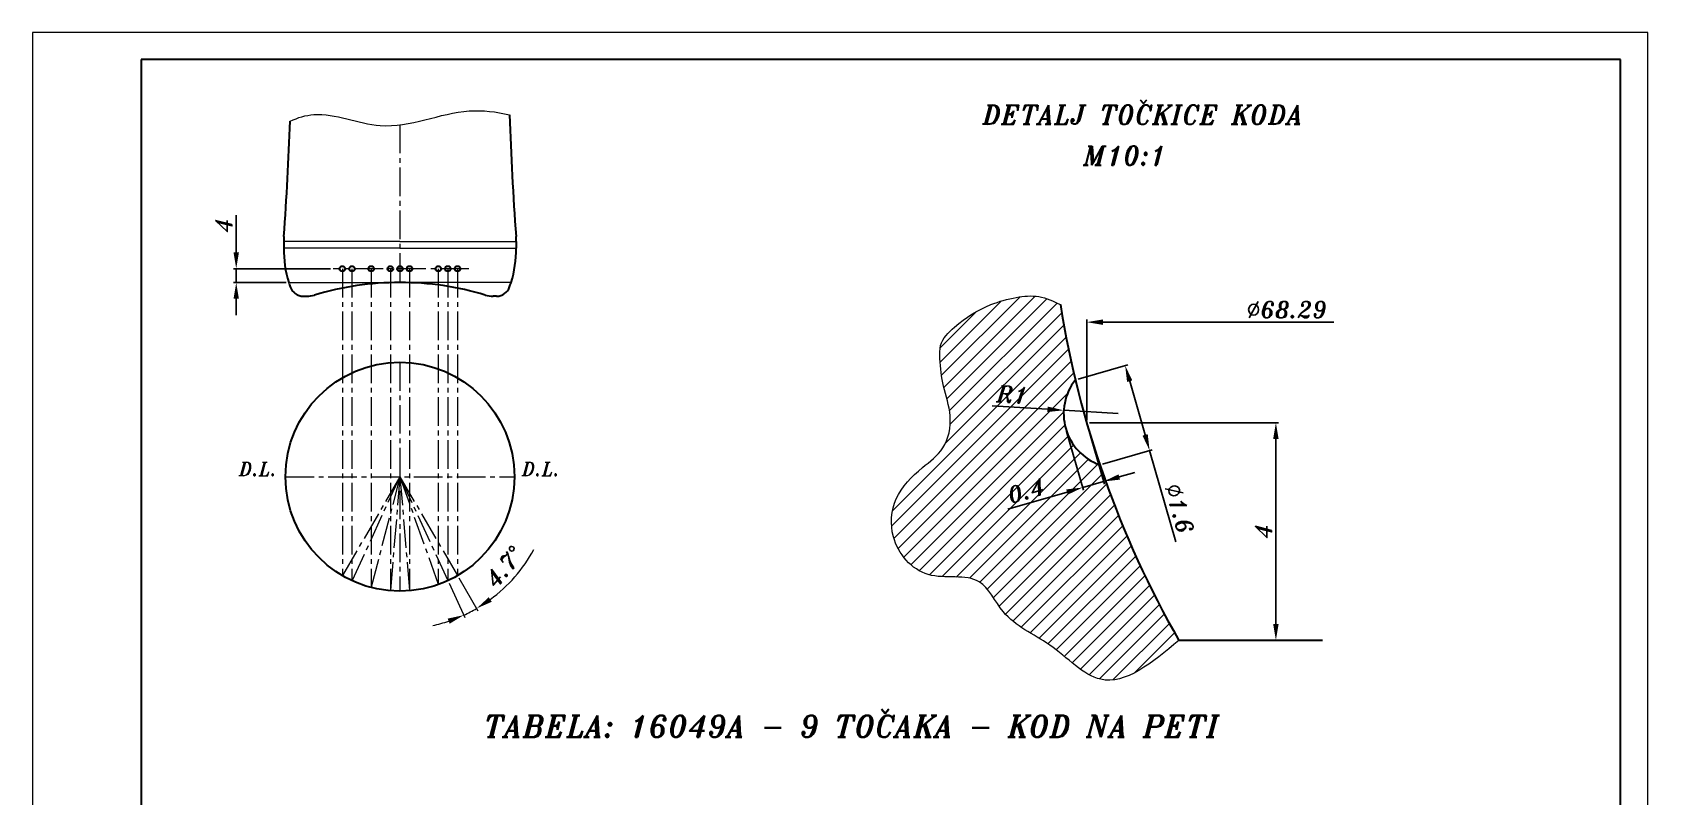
# Model space of a CAD drawing. Extents: x 62 to 939, y 19 to 439.
# Drawn here: x 62.2 to 359.7, y 298.5 to 439 of the extents above; entities that cross this region are included whole.
import ezdxf

# ---------------------------------------------------------------- set-up
doc = ezdxf.new("R2010")
doc.units = 0
doc.header["$LTSCALE"] = 7
doc.header["$MEASUREMENT"] = 0
doc.linetypes.add('CENTER2', pattern=[1.125, 0.75, -0.125, 0.125, -0.125])
doc.layers.get('0').update_dxf_attribs({"linetype": 'CONTINUOUS', "lineweight": 15})
for name, color, linetype, lineweight in [('1', 1, 'CENTER2', 15), ('3', 3, 'CONTINUOUS', 30), ('8', 250, 'CONTINUOUS', 15)]:
    doc.layers.add(name, color=color, linetype=linetype, lineweight=lineweight)
doc.styles.add('NEW', font='italict.shx', dxfattribs={"height": 3})
doc.dimstyles.get("Standard").update_dxf_attribs({"dimtxt": 3, "dimasz": 3, "dimexe": 0.5, "dimexo": 0.5, "dimgap": 0.8, "dimtad": 1, "dimdsep": 46, "dimtxsty": 'NEW', "dimcen": 0.09, "dimazin": 2, "dimtfac": 1, "dimtmove": 0, "dimatfit": 3, "dimfxl": 1, "dimtolj": 1, "dimtzin": 0, "dimarcsym": 0})

# ---------------------------------------------------------------- blocks, each defined once
blk = doc.blocks.new('*D4')
at = {"color": 0, "lineweight": -2, "transparency": 16777216}
for p, q in [((256.5597373607524, 367.1938067066753), (291.3380803753402, 367.1938067066753)), ((290.8380803753402, 364.1938067066753), (290.8380803753402, 330.1938067066753)), ((291.3380803753402, 327.1938067066753), (291.3380803753402, 327.1938067066753))]:
    blk.add_line(p, q, dxfattribs=at)
at = {"color": 0, "transparency": 16777216}
for points in [[(291.3380803753402, 364.1938067066753), (290.3380803753402, 364.1938067066753), (290.8380803753402, 367.1938067066753)], [(290.3380803753402, 330.1938067066753), (291.3380803753402, 330.1938067066753), (290.8380803753402, 327.1938067066753)]]:
    blk.add_solid(points, dxfattribs=at)
at = {"color": 0, "transparency": 16777216, "insert": (288.5380803753402, 347.1938067066753), "char_height": 3, "attachment_point": 5, "rotation": 90, "style": 'NEW'}
blk.add_mtext('\\A1;4', dxfattribs=at)
blk = doc.blocks.new('*D5')
at = {"color": 0, "lineweight": -2, "transparency": 16777216}
for p, q in [((254.4599362358892, 375.2252085419324), (263.6086753223845, 377.8572961713271)), ((263.9576196433874, 374.8359987909225), (266.7966659180204, 364.9679027096846)), ((258.9578895288213, 359.5910022029352), (268.1066286153166, 362.2230898323298)), ((267.62611942717, 362.0848475808049), (272.4457912501247, 345.3323962192644))]:
    blk.add_line(p, q, dxfattribs=at)
at = {"color": 0, "transparency": 16777216}
for points in [[(264.438128831534, 374.9742410424474), (263.4771104552407, 374.6977565393976), (263.1281661342379, 377.7190539198021)], [(266.3161567298738, 364.8296604581597), (267.2771751061671, 365.1061449612095), (267.62611942717, 362.0848475808049)]]:
    blk.add_solid(points, dxfattribs=at)
at = {"color": 0, "transparency": 16777216, "insert": (273.09202118406, 351.4049288193094), "char_height": 3, "attachment_point": 5, "rotation": 286.0505004017126, "style": 'NEW'}
blk.add_mtext('\\A1;%%c1.6', dxfattribs=at)
blk = doc.blocks.new('*D6')
at = {"color": 0, "lineweight": -2, "transparency": 16777216}
for p, q in [((256.1980562486233, 366.7133195733844), (259.3055030647848, 355.9187835882153)), ((252.354159006333, 365.606768419762), (255.4616058224946, 354.8122324345929)), ((262.0501069766595, 357.229184048732), (264.9330297764052, 358.0590973759577)), ((252.440364134878, 354.4628062406582), (241.5676267186945, 351.3328474065498)), ((259.1671841769139, 356.3992707215062), (255.3232869346236, 355.2927195678839))]:
    blk.add_line(p, q, dxfattribs=at)
at = {"color": 0, "transparency": 16777216}
for points in [[(261.9117880887886, 357.7096711820229), (262.1884258645305, 356.748696915441), (259.1671841769139, 356.3992707215062)], [(252.5786830227489, 353.9823191073672), (252.302045247007, 354.9432933739491), (255.3232869346236, 355.2927195678839)]]:
    blk.add_solid(points, dxfattribs=at)
at = {"color": 0, "transparency": 16777216, "insert": (244.9262671427071, 354.6931109731295), "char_height": 3, "attachment_point": 5, "rotation": 16.059638707609047, "style": 'NEW'}
blk.add_mtext('\\A1;0.4', dxfattribs=at)
blk = doc.blocks.new('*D7')
at = {"color": 0, "lineweight": -2, "transparency": 16777216}
for p, q in [((256.0597373607524, 367.6938067066753), (256.0597373607524, 386.1876415269573)), ((259.0597373607524, 385.6876415269573), (301.4968150723874, 385.6876415269573))]:
    blk.add_line(p, q, dxfattribs=at)
at = {"color": 0, "transparency": 16777216}
blk.add_solid([(259.0597373607524, 386.1876415269573), (259.0597373607524, 385.1876415269573), (256.0597373607524, 385.6876415269573)], dxfattribs=at)
at = {"color": 0, "transparency": 16777216, "insert": (292.8396722152446, 387.9876415269574), "char_height": 3, "attachment_point": 5, "style": 'NEW'}
blk.add_mtext('\\A1;%%C68.29', dxfattribs=at)
blk = doc.blocks.new('*D8')
at = {"color": 0, "lineweight": -2, "transparency": 16777216}
for p, q in [((99.69528641609884, 398.4979491953467), (99.69528641609884, 405.383663481061)), ((117.0099054597768, 395.4979491953467), (99.19528641609884, 395.4979491953467)), ((108.8738316780092, 392.9779491953468), (99.19528641609884, 392.9779491953468)), ((99.69528641609884, 392.9779491953468), (99.69528641609884, 395.4979491953467)), ((99.69528641609884, 389.9779491953468), (99.69528641609884, 386.9779491953468))]:
    blk.add_line(p, q, dxfattribs=at)
at = {"color": 0, "transparency": 16777216}
for points in [[(99.19528641609884, 398.4979491953467), (100.1952864160988, 398.4979491953467), (99.69528641609884, 395.4979491953467)], [(99.19528641609884, 389.9779491953468), (100.1952864160988, 389.9779491953468), (99.69528641609884, 392.9779491953468)]]:
    blk.add_solid(points, dxfattribs=at)
at = {"color": 0, "transparency": 16777216, "insert": (97.3952864160988, 403.4408063382038), "char_height": 3, "attachment_point": 5, "rotation": 90, "style": 'NEW'}
blk.add_mtext('\\A1;4', dxfattribs=at)
blk = doc.blocks.new('*D32')
at = {"color": 0, "lineweight": -2, "transparency": 16777216}
for p, q in [((238.6900848586787, 370.2902725811089), (248.8426066805552, 369.6703856236767)), ((261.8184421551446, 368.8781143719025), (251.8370302516143, 369.4875537963442))]:
    blk.add_line(p, q, dxfattribs=at)
at = {"color": 0, "transparency": 16777216}
blk.add_solid([(248.8121347093331, 369.1713150285002), (248.8730786517773, 370.1694562188533), (251.8370302516143, 369.4875537963442)], dxfattribs=at)
at = {"color": 0, "transparency": 16777216, "insert": (242.409305051709, 372.367469753871), "char_height": 3, "attachment_point": 5, "rotation": 356.506004151604, "style": 'NEW'}
blk.add_mtext('\\A1;R1', dxfattribs=at)

msp = doc.modelspace()

# ---------------------------------------------------------------- hatches: boundary and pattern name
at = {"layer": '8'}
h = msp.add_hatch(dxfattribs=at)
h.set_pattern_fill('ANSI31', color=256, scale=15)
h.set_pattern_definition([(45, (-496.7217678304387, 84.70548587778978), (-1.325825214724776, 1.325825214724777), [])])
edge = h.paths.add_edge_path()
edge.add_arc((261.8184421551446, 368.8781143719024), 10.00000000000001, 141.6191952753454, 250.4818055280674, ccw=False)
edge.add_arc((429.7564917921518, 417.1938067066794), 180.7500000000061, 189.0027938187168, 193.4711806898782, ccw=False)
edge.add_spline(control_points=[(251.2332031943894, 388.9095720830988), (249.9342876186803, 389.5235673439921), (247.3630474900265, 390.7389883329586), (242.8318873724781, 390.3398813371281), (237.3888562059416, 388.7842839867305), (232.6485984207208, 385.8156454231635), (228.953483061799, 382.1140155141291), (229.083961448345, 378.0588579555539), (229.5721850452982, 373.736807073806), (231.4868198866553, 368.4363527032916), (230.3412912914, 362.3392072344048), (225.1596052068851, 358.5841018152493), (220.3568869104361, 353.7701229233645), (219.5734692946717, 345.1929440140486), (226.2531010398727, 337.3255338850753), (236.6731777515827, 340.2353953160057), (240.8006131602058, 330.541342237318), (249.734950025667, 327.104866537634), (259.6767289959534, 316.1067889049669), (268.0731925084456, 323.0905396181447), (273.0064917921502, 327.1938067066795)], knot_values=[0, 0, 0, 0, 4.234470969356977, 8.382255077729965, 13.25009789548328, 21.11746484443331, 25.31666972753266, 27.7275202706201, 32.85305883176625, 38.46653081401298, 44.5007001582852, 49.70243333574771, 57.20204769973617, 64.1765473901593, 73.64024309179155, 83.09637690991376, 90.13468853981296, 100.6747788209831, 111.9502023640997, 128.0121143075889, 128.0121143075889, 128.0121143075889, 128.0121143075889], degree=3, periodic=0)
edge.add_arc((429.7564917921518, 417.1938067066794), 180.7500000000061, 198.6298201135482, 209.862834356274, ccw=False)
h.paths.add_polyline_path([(239.0629948131504, 375.5773736928577), (246.1212789449325, 375.1464129570024), (245.7556152902675, 369.1575658148843), (238.6973311584854, 369.5885265507396)], flags=24)
h.paths.add_polyline_path([(240.1494952205915, 356.4398429082209), (248.0432124103712, 358.7122246375294), (249.7030390648226, 352.9463790380381), (241.8093218750429, 350.6739973087296)], flags=24)

# ---------------------------------------------------------------- linework, layer by layer
for p, q in [((62.21581011634623, 438.9575609409422), (62.21581011634623, 18.95756094094224)), ((359.2158101163462, 438.9575609409422), (62.21581011634623, 438.9575609409422)), ((359.2158101163462, 18.95756094094224), (359.2158101163462, 438.9575609409422)), ((138.8248625163326, 337.7226972132978), (141.7519718521362, 331.3825265980935)), ((140.6307786839972, 338.6623961488829), (144.1433098869615, 332.6268467089519))]:
    msp.add_line(p, q)
for start, end in [(306.3345162219272, 331.4694631027224), (282.5092009325306, 288.64543643778), (294.7816719430294, 300.1982807166778)]:
    msp.add_arc((129.7952816780092, 357.2809290833873), 28.02524655827423, start, end)
msp.add_open_spline([(109.6098479077642, 422.657942061469), (111.0417428010444, 423.2857466876626), (116.3290986353855, 424.9137089886081), (127.6343959618245, 419.4403005986457), (139.5985684356346, 425.369694488966), (147.4738073537125, 424.3749359608565), (149.940314835648, 423.8006376864935)], degree=3, knots=[8.983172859077092, 8.983172859077092, 8.983172859077092, 8.983172859077092, 16.39338327201558, 36.00412539220769, 62.32618214977148, 74.34488790985651, 74.34488790985651, 74.34488790985651, 74.34488790985651])
msp.add_spline([(273.0064917921467, 327.1938067066765), (258.628151913566, 320.0350108850025), (249.2670570283237, 326.320317450808), (240.7083417046736, 332.4718940896815), (236.2952541159164, 337.9548210938949), (226.9341592306741, 339.2921203632152), (220.5151227379365, 346.246076563681), (221.0500424456646, 353.2000327641467), (225.8643198152179, 358.9504196222242), (229.6087577693148, 362.5611276493891), (230.9460570386351, 368.4452444343985), (229.7424876962468, 373.9281714386119), (229.0738380615866, 379.0099086620291), (229.2075679885187, 381.4170473468057), (231.7484366002273, 384.7602955201065), (238.434932946829, 388.9059232549995), (243.1154803894501, 390.2432225243199), (247.2611081243432, 390.376952451252), (251.2332031943894, 388.9095720830988)], degree=3)
for points in [[(146.6744667483466, 334.2865247335334), (146.1259341900992, 335.1226539296165), (143.8918128809735, 333.0589916568329)], [(138.5702725112038, 331.1911052982753), (138.9402390586085, 330.2620602219731), (141.5423910138128, 331.8364824023384)]]:
    msp.add_solid(points)
at = {"layer": '1'}
for p, q in [((129.7952816780092, 421.9732320793733), (129.7952816780092, 392.9779491953468)), ((142.4448768391312, 395.4979491953468), (117.5099054597768, 395.4979491953467)), ((119.2112816780093, 395.4979491953468), (119.2112816780093, 339.0945410967639)), ((120.9752816780093, 395.4979491953468), (120.9752816780093, 338.1766530175428)), ((124.5032816780093, 395.4979491953468), (124.5032816780093, 336.9152594405791)), ((128.0312816780093, 395.4979491953468), (128.0312816780093, 336.312999571869)), ((131.5592816780092, 395.4979491953468), (131.5592816780092, 336.312999571869)), ((136.8512816780092, 395.4979491953468), (136.8512816780092, 337.4572405265117)), ((138.6152816780092, 395.4979491953468), (138.6152816780092, 338.1766530175428)), ((140.3792816780092, 395.4979491953468), (140.3792816780092, 339.0945410967639)), ((129.7952816780093, 378.3229290833873), (129.7952816780093, 336.2389290833873)), ((108.7532816780093, 357.2809290833873), (150.8372816780093, 357.2809290833873)), ((129.7952816780093, 357.2809290833873), (119.2112816780093, 339.0945410967639)), ((129.7952816780093, 357.2809290833873), (120.9752816780093, 338.1766530175428)), ((129.7952816780093, 357.2809290833873), (124.5032816780093, 336.9152594405791)), ((129.7952816780093, 357.2809290833873), (128.0312816780093, 336.312999571869)), ((129.7952816780093, 357.2809290833873), (140.3792816780092, 339.0945410967639)), ((129.7952816780093, 357.2809290833873), (138.6152816780092, 338.1766530175428)), ((129.7952816780093, 357.2809290833873), (136.8512816780092, 337.4572405265117)), ((129.7952816780093, 357.2809290833873), (131.5592816780092, 336.312999571869))]:
    msp.add_line(p, q, dxfattribs=at)
at = {"layer": '3'}
for p, q in [((82.21581011634623, 433.9575609409422), (82.21581011634623, 23.95756094094224)), ((354.2158101163462, 433.9575609409422), (82.21581011634623, 433.9575609409423)), ((354.2158101163462, 23.95756094094224), (354.2158101163462, 433.9575609409422)), ((108.4225316780092, 400.5379491953468), (108.4225316780092, 399.2779491953468)), ((151.1680316780092, 400.5379491953468), (151.1680316780092, 399.2779491953468)), ((109.3738316780092, 392.9779491953468), (109.3423316780092, 392.9779491953468)), ((150.2167316780091, 392.9779491953468), (150.2482316780091, 392.9779491953468)), ((112.0187091189695, 390.4579491953468), (112.6487091189695, 390.4579491953468)), ((147.5718542370489, 390.4579491953468), (146.9418542370489, 390.4579491953468)), ((299.4064917921467, 327.1938067066794), (273.0064917921459, 327.1938067066794))]:
    msp.add_line(p, q, dxfattribs=at)
for centre, radius in [((119.2112816780093, 395.4979491953468), 0.504), ((120.9752816780093, 395.4979491953468), 0.504), ((124.5032816780093, 395.4979491953468), 0.504), ((128.0312816780093, 395.4979491953468), 0.504), ((129.7952816780092, 395.4979491953468), 0.504), ((131.5592816780092, 395.4979491953468), 0.504), ((136.8512816780092, 395.4979491953468), 0.504), ((138.6152816780092, 395.4979491953468), 0.504), ((140.3792816780092, 395.4979491953468), 0.504), ((129.7952816780093, 357.2809290833873), 21.042)]:
    msp.add_circle(centre, radius, dxfattribs=at)
for centre, radius, start, end in [((-478.0759683219914, 444.0079491953468), 588.0735000000006, 355.8499472771654, 357.9194196265516), ((737.6665316780097, 444.0079491953468), 588.0735000000006, 181.9691783899499, 184.1500527228346), ((121.0225316780092, 400.5379491953468), 12.6, 175.8499472771654, 180), ((130.4577741437621, 399.2779491953468), 22.03524246575289, 180, 196.6129903693611), ((129.1327892122563, 399.2779491953468), 22.03524246575289, 343.3870096306389, 0), ((138.5680316780091, 400.5379491953468), 12.6, 0, 4.150052722834614), ((130.5046740653822, 399.2779491953468), 22.05, 196.6015495990199, 198.8190633689874), ((129.7952816780092, 338.423633615503), 54.55431557984375, 90, 106.7216013309149), ((129.7952816780092, 338.423633615503), 54.55431557984375, 73.27839866908508, 90), ((129.0858892906361, 399.2779491953468), 22.05, 341.1809366310125, 343.3984504009802), ((112.0187091189695, 392.9779491953468), 2.52, 198.8190633689874, 270), ((112.6487091189695, 395.4979491953468), 5.04, 270, 286.7216013309149), ((146.9418542370489, 395.4979491953468), 5.04, 253.2783986690851, 270), ((147.5718542370489, 392.9779491953468), 2.52, 270, 341.1809366310125), ((429.7564917921495, 417.1938067066794), 180.7500000000039, 189.0027938187169, 209.8628343562754), ((261.8184421551446, 368.8781143719025), 10, 141.6191952753458, 250.4818055280793)]:
    msp.add_arc(centre, radius, start, end, dxfattribs=at)
at = {"layer": '8'}
for p, q in [((129.7952816780092, 400.5379491953468), (108.4225316780092, 400.5379491953468)), ((129.7952816780092, 399.2779491953468), (108.4225316780092, 399.2779491953468)), ((129.7952816780092, 400.5379491953468), (151.1680316780092, 400.5379491953468)), ((129.7952816780092, 399.2779491953468), (151.1680316780092, 399.2779491953468)), ((109.3738316780092, 392.9779491953468), (129.7952816780093, 392.9779491953468)), ((150.2167316780094, 392.9779491953468), (129.7952816780093, 392.9779491953468))]:
    msp.add_line(p, q, dxfattribs=at)

# ---------------------------------------------------------------- texts
at = {"style": 'NEW'}
for s, height, p in [('DETALJ TOČKICE KODA', 3.5, (236.8908158530649, 422.0634066300224)), ('M10:1', 3.5, (255.4234094680255, 414.5612357711209)), ('D.L.', 2.52, (100.1861463619937, 357.447878430089)), ('D.L.', 2.52, (152.203662303054, 357.447878430089)), ('TABELA: 16049A - 9 TOČAKA - KOD NA PETI', 4, (145.189532527525, 309.3983034720532))]:
    msp.add_text(s, height=height, dxfattribs=at).set_placement(p)
msp.add_text('4.7°', height=3, rotation=50.09213255709094, dxfattribs=at).set_placement((147.455550466641, 336.578350075761))

# ---------------------------------------------------------------- dimensions: what is measured, and where the dimension line sits
dim = msp.add_linear_dim(base=(99.69528641609884, 395.4979491953467), p1=(109.3738316780092, 392.9779491953468), p2=(117.5099054597768, 395.4979491953467), angle=90, text='4', dimstyle='Standard')
dim.commit()
dim.dimension.update_dxf_attribs({"geometry": '*D8', "text_midpoint": (97.3952864160988, 403.4408063382038)})
dim = msp.add_linear_dim(base=(938.9532462235416, 385.6876415269573), p1=(256.0597373607524, 367.1938067066753), p2=(938.9532462235416, 367.1938067066794), text='%%C<>', dimstyle='Standard', override={"dimlfac": 0.1, "dimse2": 1, "dimsd2": 1})
dim.commit()
dim.dimension.update_dxf_attribs({"geometry": '*D7', "text_midpoint": (292.8396722152446, 385.6876415269573), "dimtype": 160})
dim = msp.add_linear_dim(base=(267.62611942717, 362.0848475808049), p1=(253.9794270477426, 375.0869662904075), p2=(258.4773803406747, 359.4527599514103), angle=286.0505004017128, text='%%c<>', dimstyle='Standard', override={"dimdec": 1, "dimlfac": 0.1})
dim.commit()
dim.dimension.update_dxf_attribs({"geometry": '*D5', "text_midpoint": (270.8816789185856, 350.7690144622947), "dimtype": 161})
dim = msp.add_radius_dim(center=(261.8184421551446, 368.8781143719025), mpoint=(251.8370302516143, 369.4875537963442), dimstyle='Standard', override={"dimdec": 1, "dimlfac": 0.1, "dimtxsty": 'NEW'})
dim.commit()
dim.dimension.update_dxf_attribs({"geometry": '*D32', "text_midpoint": (242.409305051709, 372.367469753871)})
dim = msp.add_aligned_dim(p1=(256.0597373607524, 367.1938067066753), p2=(252.2158401184621, 366.0872555530529), distance=11.232908476898595, dimstyle='Standard', override={"dimlfac": 0.1})
dim.commit()
dim.dimension.update_dxf_attribs({"geometry": '*D6', "text_midpoint": (244.9262671427071, 354.6931109731295)})
dim = msp.add_linear_dim(base=(290.8380803753402, 327.1938067066753), p1=(256.0597373607524, 367.1938067066753), p2=(290.8380803753402, 327.1938067066753), angle=90, dimstyle='Standard', override={"dimdec": 1, "dimlfac": 0.1})
dim.commit()
dim.dimension.update_dxf_attribs({"geometry": '*D4', "text_midpoint": (290.8380803753402, 347.1938067066753), "dimtype": 160})

doc.saveas('drawing.dxf')
